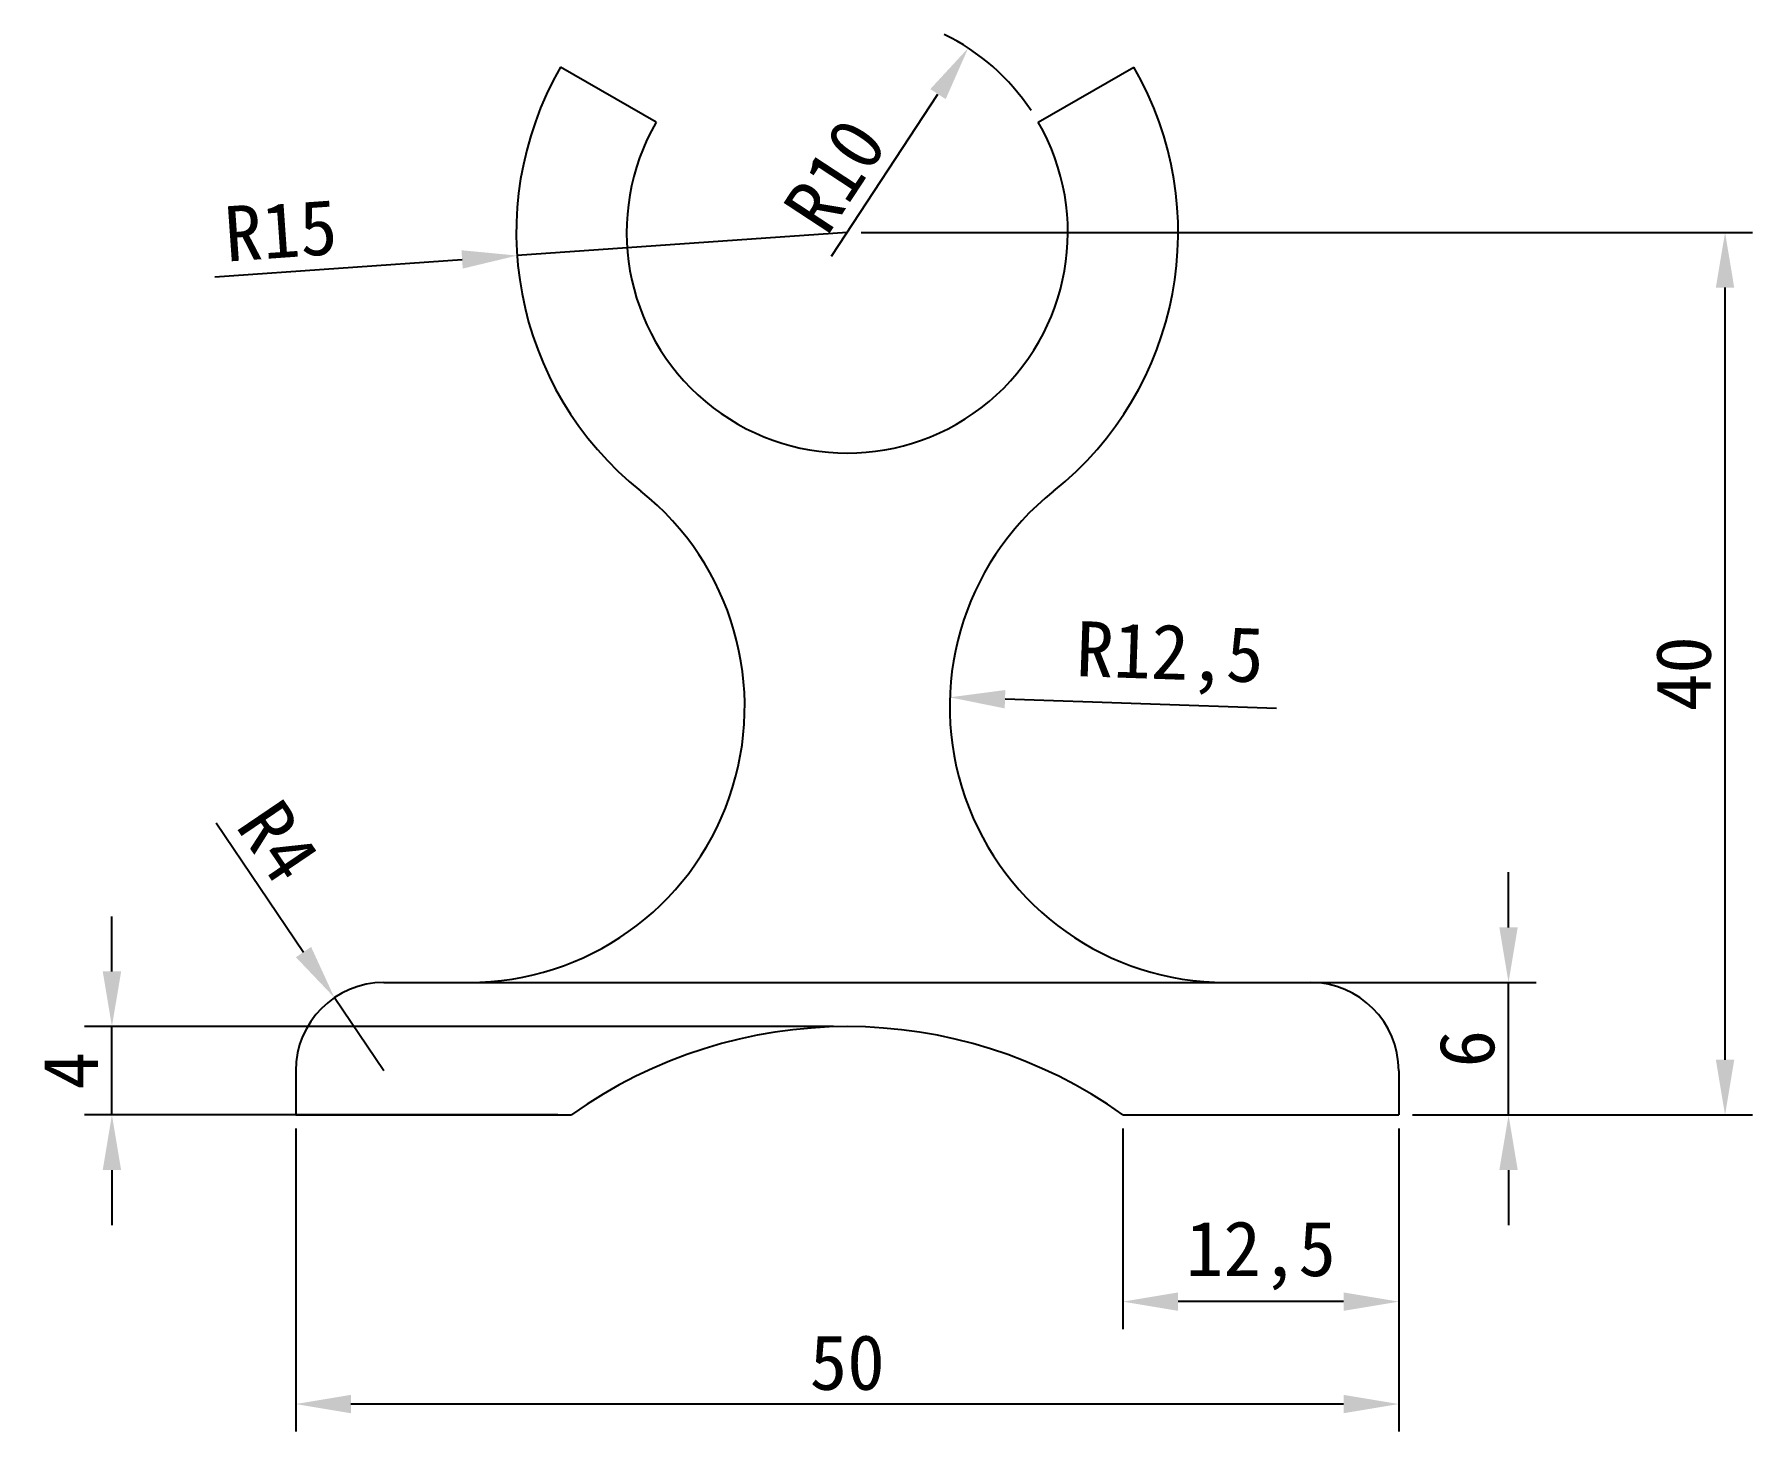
# Model space of a CAD drawing. Header units: millimetres. Extents: x 4.1 to 82, y 20.7 to 84.
import ezdxf

# ---------------------------------------------------------------- set-up
doc = ezdxf.new("R2010")
doc.units = ezdxf.units.MM
doc.styles.get("Standard").update_dxf_attribs({"font": ''})
doc.styles.get('Standard').set_extended_font_data('SimSun')
doc.dimstyles.new('ISO-25', dxfattribs={"dimtxt": 2.5, "dimasz": 2.5, "dimexe": 1.25, "dimexo": 0.625, "dimtad": 1, "dimtxsty": 'Standard', "dimcen": 2.5, "dimclrd": 1, "dimclre": 1, "dimadec": 0, "dimazin": 0, "dimtfac": 1, "dimtmove": 0, "dimatfit": 3, "dimfxl": 1, "dimarcsym": 0})

# ---------------------------------------------------------------- blocks, each defined once
blk = doc.blocks.new('*D5')
at = {"color": 1, "lineweight": -2}
for p, q in [((7.594, 41.526), (7.594, 44.026)), ((40.299, 39.026), (6.344, 39.026)), ((7.594, 35.026), (7.594, 39.026)), ((27.799, 35.026), (6.344, 35.026)), ((7.594, 32.526), (7.594, 30.026))]:
    blk.add_line(p, q, dxfattribs=at)
at = {"color": 1}
for points in [[(7.178, 41.526), (8.011, 41.526), (7.594, 39.026)], [(7.178, 32.526), (8.011, 32.526), (7.594, 35.026)]]:
    blk.add_solid(points, dxfattribs=at)
at = {"layer": 'Defpoints', "color": 0}
for p in [(7.594, 39.026), (40.924, 39.026), (28.424, 35.026)]:
    blk.add_point(p, dxfattribs=at)
at = {"color": 0, "insert": (5.719, 37.026), "char_height": 2.5, "attachment_point": 5, "rotation": 90}
blk.add_mtext('4', dxfattribs=at)
blk = doc.blocks.new('*D6')
at = {"color": 1, "lineweight": -2}
for p, q in [((53.424, 34.401), (53.424, 25.31)), ((65.924, 34.401), (65.924, 25.31)), ((63.424, 26.56), (55.924, 26.56))]:
    blk.add_line(p, q, dxfattribs=at)
at = {"color": 1}
for points in [[(55.924, 26.977), (55.924, 26.143), (53.424, 26.56)], [(63.424, 26.977), (63.424, 26.143), (65.924, 26.56)]]:
    blk.add_solid(points, dxfattribs=at)
at = {"layer": 'Defpoints', "color": 0}
for p in [(53.424, 35.026), (65.924, 35.026), (53.424, 26.56)]:
    blk.add_point(p, dxfattribs=at)
at = {"color": 0, "insert": (59.674, 28.643), "char_height": 2.5, "attachment_point": 5}
blk.add_mtext('12,5', dxfattribs=at)
blk = doc.blocks.new('*D8')
at = {"color": 1, "lineweight": -2}
for p, q in [((41.549, 75.026), (81.965, 75.026)), ((80.715, 37.526), (80.715, 72.526)), ((66.549, 35.026), (81.965, 35.026))]:
    blk.add_line(p, q, dxfattribs=at)
at = {"color": 1}
for points in [[(80.298, 72.526), (81.131, 72.526), (80.715, 75.026)], [(80.298, 37.526), (81.131, 37.526), (80.715, 35.026)]]:
    blk.add_solid(points, dxfattribs=at)
at = {"layer": 'Defpoints', "color": 0}
for p in [(40.924, 75.026), (80.715, 75.026), (65.924, 35.026)]:
    blk.add_point(p, dxfattribs=at)
at = {"color": 0, "insert": (78.84, 55.026), "char_height": 2.5, "attachment_point": 5, "rotation": 90}
blk.add_mtext('40', dxfattribs=at)
blk = doc.blocks.new('*D9')
at = {"color": 1, "lineweight": -2}
for p, q in [((70.901, 43.526), (70.901, 46.026)), ((58.695, 41.026), (72.151, 41.026)), ((70.901, 35.026), (70.901, 41.026)), ((66.549, 35.026), (72.151, 35.026)), ((70.901, 32.526), (70.901, 30.026))]:
    blk.add_line(p, q, dxfattribs=at)
at = {"color": 1}
for points in [[(70.484, 43.526), (71.317, 43.526), (70.901, 41.026)], [(70.484, 32.526), (71.317, 32.526), (70.901, 35.026)]]:
    blk.add_solid(points, dxfattribs=at)
at = {"layer": 'Defpoints', "color": 0}
for p in [(58.07, 41.026), (70.901, 41.026), (65.924, 35.026)]:
    blk.add_point(p, dxfattribs=at)
at = {"color": 0, "insert": (69.026, 38.026), "char_height": 2.5, "attachment_point": 5, "rotation": 90}
blk.add_mtext('6', dxfattribs=at)
blk = doc.blocks.new('*D11')
at = {"color": 1, "lineweight": -2}
for p, q in [((15.924, 34.401), (15.924, 20.667)), ((65.924, 34.401), (65.924, 20.667)), ((63.424, 21.917), (18.424, 21.917))]:
    blk.add_line(p, q, dxfattribs=at)
at = {"color": 1}
for points in [[(18.424, 22.334), (18.424, 21.501), (15.924, 21.917)], [(63.424, 22.334), (63.424, 21.501), (65.924, 21.917)]]:
    blk.add_solid(points, dxfattribs=at)
at = {"layer": 'Defpoints', "color": 0}
for p in [(15.924, 35.026), (65.924, 35.026), (15.924, 21.917)]:
    blk.add_point(p, dxfattribs=at)
at = {"color": 0, "insert": (40.924, 23.792), "char_height": 2.5, "attachment_point": 5}
blk.add_mtext('50', dxfattribs=at)
blk = doc.blocks.new('*D12')
at = {"color": 1, "lineweight": -2}
for p, q in [((12.313, 48.261), (16.278, 42.408)), ((19.924, 37.026), (17.681, 40.338))]:
    blk.add_line(p, q, dxfattribs=at)
at = {"color": 1}
blk.add_solid([(16.623, 42.641), (15.933, 42.174), (17.681, 40.338)], dxfattribs=at)
at = {"layer": 'Defpoints', "color": 0}
for p in [(17.681, 40.338), (19.924, 37.026)]:
    blk.add_point(p, dxfattribs=at)
at = {"color": 0, "insert": (15.147, 47.421), "char_height": 2.5, "attachment_point": 5, "rotation": 304.11637}
blk.add_mtext('R4', dxfattribs=at)
blk = doc.blocks.new('*D13')
at = {"color": 1, "lineweight": -2}
blk.add_line((60.375, 53.448), (48.076, 53.868), dxfattribs=at)
at = {"color": 1}
blk.add_solid([(48.091, 54.285), (48.062, 53.452), (45.578, 53.954)], dxfattribs=at)
at = {"layer": 'Defpoints', "color": 0}
for p in [(45.578, 53.954), (58.07, 53.526)]:
    blk.add_point(p, dxfattribs=at)
at = {"color": 0, "insert": (55.546, 55.697), "char_height": 2.5, "attachment_point": 5, "rotation": 358.04185}
blk.add_mtext('R12,5', dxfattribs=at)
blk = doc.blocks.new('*D14')
at = {"color": 1, "lineweight": -2}
blk.add_line((40.215, 73.946), (45.038, 81.297), dxfattribs=at)
blk.add_arc((40.924, 75.026), 10, 33.58099, 63.89295, dxfattribs=at)
at = {"color": 1}
blk.add_solid([(44.69, 81.526), (45.387, 81.069), (46.41, 83.387)], dxfattribs=at)
at = {"layer": 'Defpoints', "color": 0}
for p in [(46.41, 83.387), (40.924, 75.026)]:
    blk.add_point(p, dxfattribs=at)
at = {"color": 0, "insert": (40.373, 77.605), "char_height": 2.5, "attachment_point": 5, "rotation": 56.73098}
blk.add_mtext('R10', dxfattribs=at)
blk = doc.blocks.new('*D15')
at = {"color": 1, "lineweight": -2}
for p, q in [((40.924, 75.026), (25.961, 73.979)), ((12.262, 73.021), (23.467, 73.805))]:
    blk.add_line(p, q, dxfattribs=at)
at = {"color": 1}
blk.add_solid([(23.438, 74.22), (23.496, 73.389), (25.961, 73.979)], dxfattribs=at)
at = {"layer": 'Defpoints', "color": 0}
for p in [(40.924, 75.026), (25.961, 73.979)]:
    blk.add_point(p, dxfattribs=at)
at = {"color": 0, "insert": (15.249, 75.109), "char_height": 2.5, "attachment_point": 5, "rotation": 4.00296}
blk.add_mtext('R15', dxfattribs=at)

msp = doc.modelspace()

# ---------------------------------------------------------------- linework, layer by layer
for p, q in [((32.264, 80.026), (27.934, 82.526)), ((49.584, 80.026), (53.914, 82.526)), ((19.924, 41.026), (61.924, 41.026)), ((15.924, 37.026), (15.924, 35.026)), ((65.924, 37.026), (65.924, 35.026)), ((15.924, 35.026), (28.424, 35.026)), ((53.424, 35.026), (65.924, 35.026))]:
    msp.add_line(p, q)
for centre, radius, start, end in [((40.924, 75.026), 15, 150, 231.42735), ((40.924, 75.026), 15, 308.57265, 30), ((40.924, 75.026), 10, 150, 30), ((23.778, 53.526), 12.5, 270, 51.42735), ((58.07, 53.526), 12.5, 128.57265, 270), ((19.924, 37.026), 4, 90, 180), ((61.924, 37.026), 4, 0, 90), ((40.924, 17.495), 21.531, 54.51066, 125.48934)]:
    msp.add_arc(centre, radius, start, end)

# ---------------------------------------------------------------- dimensions: what is measured, and where the dimension line sits
for center, mpoint, picture, middle in [((40.924, 75.026), (46.41, 83.387), '*D14', (41.941, 76.577)), ((40.924, 75.026), (25.961, 73.979), '*D15', (15.38, 73.239)), ((58.07, 53.526), (45.578, 53.954), '*D13', (55.475, 53.615))]:
    dim = msp.add_radius_dim(center=center, mpoint=mpoint, dimstyle='ISO-25')
    dim.commit()
    dim.dimension.update_dxf_attribs({"geometry": picture, "text_midpoint": middle, "dimtype": 164})
for base, p1, p2, picture, middle in [((80.715, 75.026), (65.924, 35.026), (40.924, 75.026), '*D8', (78.84, 55.026)), ((70.901, 41.026), (65.924, 35.026), (58.07, 41.026), '*D9', (69.026, 38.026)), ((7.594, 39.026), (28.424, 35.026), (40.924, 39.026), '*D5', (5.719, 37.026))]:
    dim = msp.add_linear_dim(base=base, p1=p1, p2=p2, angle=90, dimstyle='ISO-25')
    dim.commit()
    dim.dimension.update_dxf_attribs({"geometry": picture, "text_midpoint": middle})
dim = msp.add_radius_dim(center=(19.924, 37.026), mpoint=(17.681, 40.338), dimstyle='ISO-25')
dim.commit()
dim.dimension.update_dxf_attribs({"geometry": '*D12', "text_midpoint": (15.147, 47.421)})
for base, p2, picture, middle in [((15.924, 21.917), (15.924, 35.026), '*D11', (40.924, 23.792)), ((53.424, 26.56), (53.424, 35.026), '*D6', (59.674, 28.643))]:
    dim = msp.add_linear_dim(base=base, p1=(65.924, 35.026), p2=p2, dimstyle='ISO-25')
    dim.commit()
    dim.dimension.update_dxf_attribs({"geometry": picture, "text_midpoint": middle})

doc.saveas('drawing.dxf')
